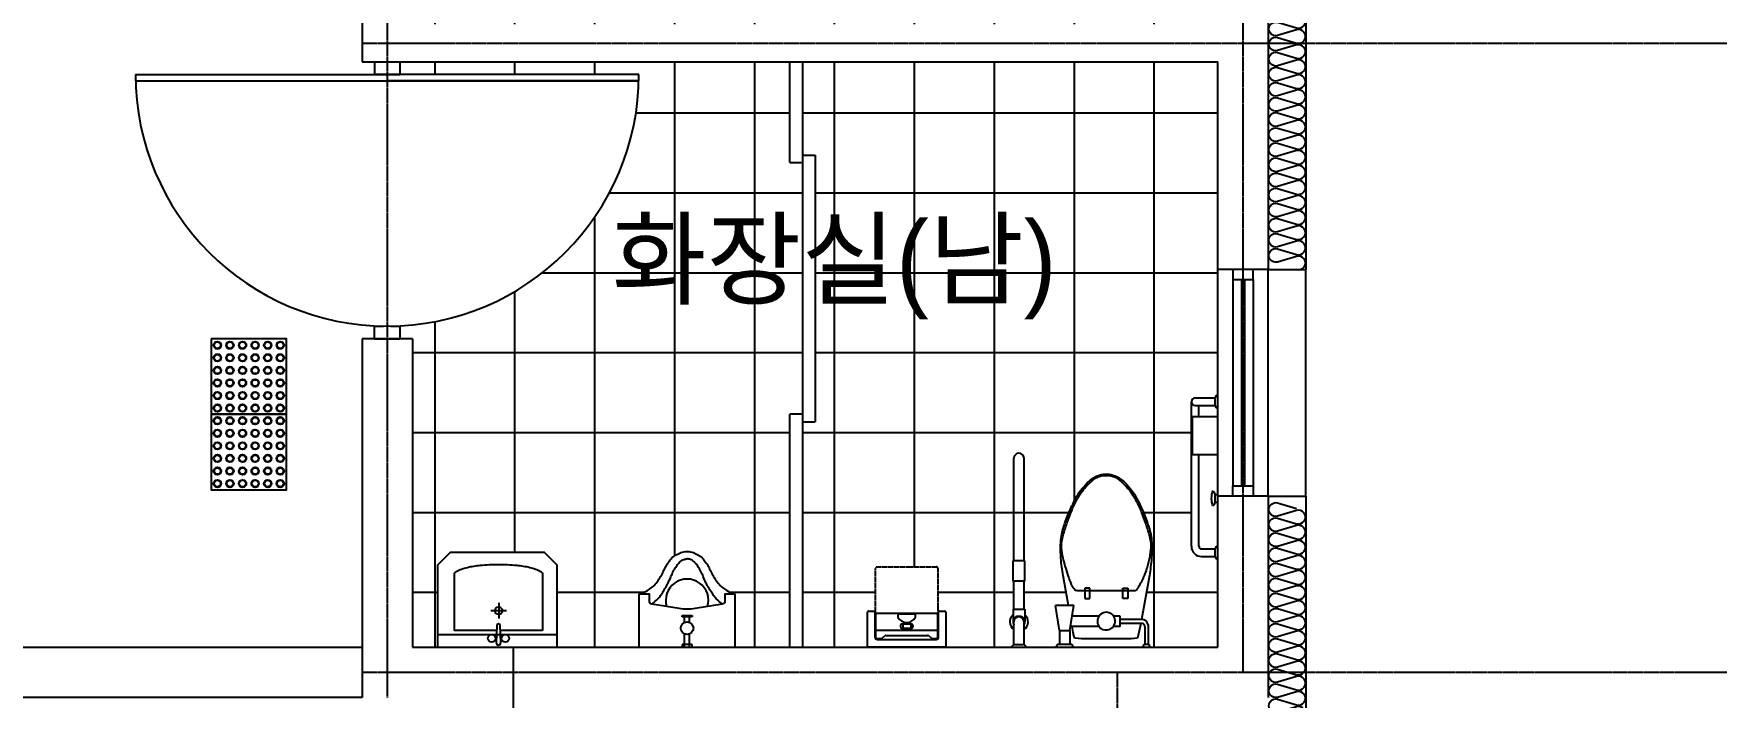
# Model space of a CAD drawing. Header units: millimetres. Extents: x 0 to 199210, y 0 to 94205.
# Drawn here: x 84553 to 91239, y 24759 to 27396 of the extents above; entities that cross this region are included whole.
import ezdxf
from ezdxf.enums import TextEntityAlignment as Align

# ---------------------------------------------------------------- set-up
doc = ezdxf.new("R2010")
doc.units = ezdxf.units.MM
doc.linetypes.add('CEN', pattern=[62, 60, -1, 0, -1])
doc.linetypes.add('HIDDEN2', pattern=[4.7625, 3.175, -1.5875])
doc.layers.get('Defpoints').update_dxf_attribs({"color": 142})
for name, color, linetype in [('1CONTINUOUS', 1, 'Continuous'), ('1HIDDEN2', 1, 'HIDDEN2'), ('2. WAL', 2, 'Continuous'), ('4', 4, 'Continuous'), ('9', 9, 'Continuous'), ('CEN', 1, 'CEN'), ('COL', 2, 'Continuous'), ('D_TEXT', 7, 'Continuous'), ('FUR', 4, 'Continuous'), ('FURN', 7, 'Continuous'), ('HAT', 8, 'Continuous'), ('ins', 9, 'Continuous'), ('WID', 4, 'Continuous'), ('점자', 8, 'Continuous')]:
    doc.layers.add(name, color=color, linetype=linetype)
doc.styles.add('돋움', font='Dotum.ttf')
picture_1 = doc.add_image_def('image1.jpg', size_in_pixel=(707, 1000))

# ---------------------------------------------------------------- blocks, each defined once
blk = doc.blocks.new('점')
at = {"layer": '점자'}
blk.add_lwpolyline([(300, 0), (300, 300), (0, 300), (0, 0)], close=True, dxfattribs=at)
for centre, radius in [((24.8, 275.6), 15), ((24.8, 275.6), 13), ((74.8, 275.6), 15), ((74.8, 275.6), 13), ((124.8, 275.6), 15), ((124.8, 275.6), 13), ((174.8, 275.6), 15), ((174.8, 275.6), 13), ((224.8, 275.6), 15), ((224.8, 275.6), 13), ((274.8, 275.6), 15), ((274.8, 275.6), 13), ((24.8, 225.6), 15), ((24.8, 225.6), 13), ((74.8, 225.6), 15), ((74.8, 225.6), 13), ((124.8, 225.6), 15), ((124.8, 225.6), 13), ((174.8, 225.6), 15), ((174.8, 225.6), 13), ((224.8, 225.6), 15), ((224.8, 225.6), 13), ((274.8, 225.6), 15), ((274.8, 225.6), 13), ((24.8, 175.6), 15), ((24.8, 125.6), 15), ((24.8, 175.6), 13), ((24.8, 125.6), 13), ((74.8, 175.6), 15), ((74.8, 125.6), 15), ((74.8, 175.6), 13), ((74.8, 125.6), 13), ((124.8, 175.6), 15), ((124.8, 125.6), 15), ((124.8, 175.6), 13), ((124.8, 125.6), 13), ((174.8, 175.6), 15), ((174.8, 125.6), 15), ((174.8, 175.6), 13), ((174.8, 125.6), 13), ((224.8, 175.6), 15), ((224.8, 125.6), 15), ((224.8, 175.6), 13), ((224.8, 125.6), 13), ((274.8, 175.6), 15), ((274.8, 125.6), 15), ((274.8, 175.6), 13), ((274.8, 125.6), 13), ((24.8, 75.6), 15), ((24.8, 75.6), 13), ((74.8, 75.6), 15), ((74.8, 75.6), 13), ((124.8, 75.6), 15), ((124.8, 75.6), 13), ((174.8, 75.6), 15), ((174.8, 75.6), 13), ((224.8, 75.6), 15), ((224.8, 75.6), 13), ((274.8, 75.6), 15), ((274.8, 75.6), 13), ((24.8, 25.6), 15), ((24.8, 25.6), 13), ((74.8, 25.6), 15), ((74.8, 25.6), 13), ((124.8, 25.6), 15), ((124.8, 25.6), 13), ((174.8, 25.6), 15), ((174.8, 25.6), 13), ((224.8, 25.6), 15), ((224.8, 25.6), 13), ((274.8, 25.6), 15), ((274.8, 25.6), 13)]:
    blk.add_circle(centre, radius, dxfattribs=at)
blk = doc.blocks.new('to-ur-004-D-P')
for p, q in [((-20, 0), (-20, -10)), ((-10, 0), (-10, -52.1)), ((10, 0), (10, -52.1)), ((20, -10), (20, 0)), ((-20, -10), (20, -10)), ((-20, -125), (-20, -120)), ((-20, -120), (20, -120)), ((20, -125), (-20, -125)), ((-10, -97.9), (-10, -120)), ((10, -97.9), (10, -120)), ((20, -120), (20, -125))]:
    blk.add_line(p, q)
for points in [[(190, 0), (190, -210), (165, -220, 0.015962), (135, -240, 0.046411), (105, -280, 0.0259), (85, -320, -0.027117), (60, -355, -0.071022), (25, -375, -0.04853), (0, -380, -0.04853), (-25, -375, -0.071022), (-60, -355, -0.027117), (-85, -320, 0.0259), (-105, -280, 0.046411), (-135, -240, 0.015962), (-165, -220), (-190, -210), (-190, 0)], [(-190, -210), (-150, -210), (-150, -180, -0.198912), (-148.2, -175.7, -0.089166), (-140, -170), (-31.7, -152.4, -0.080898), (31.7, -152.4), (140, -170, -0.22682), (148.2, -175.7, -0.062315), (150, -180), (150, -210), (190, -210)], [(-140, -170, -0.028114), (-115.7, -191.7, -0.053656), (-105, -205, -0.00764), (-82.3, -241.5, -0.021456), (-75, -255, -0.020394), (-64, -280, 0.025325), (-55, -300, 0.016526), (-49, -310.7, 0.011962), (-40, -325, 0.049323), (-32.8, -333.8, 0.033116), (-20, -345, 0.102356), (-13.3, -348.2, 0.056761), (0, -350)], [(140, -170, 0.028114), (115.7, -191.7, 0.053656), (105, -205, 0.00764), (82.3, -241.5, 0.021456), (75, -255, 0.020394), (64, -280, -0.025325), (55, -300, -0.016526), (49, -310.7, -0.011962), (40, -325, -0.049323), (32.8, -333.8, -0.033116), (20, -345, -0.102356), (13.3, -348.2, -0.056761), (0, -350)]]:
    blk.add_lwpolyline(points, format="xyb")
blk.add_circle((0, -75), 25)
blk.add_arc((0, -185), 85, 163.21445, 16.78555)
blk = doc.blocks.new('2P-BA101')
at = {"color": 0}
for p, q in [((475, -50), (0, -50)), ((57.7, -288.2), (57.7, -65.8)), ((57.7, -65.8), (225.3, -65.8)), ((232.1, -175.3), (232.1, -113.2)), ((201.7, -144.1), (263.7, -144.1))]:
    blk.add_line(p, q, dxfattribs=at)
blk.add_lwpolyline([(425, -375), (475, -325), (475, 0), (0, 0), (0, -325), (50, -375)], close=True, dxfattribs=at)
for points in [[(240.5, -65.8), (407.7, -65.8), (407.7, -288.2, -0.272815), (401, -299.5, -0.070145), (356.4, -316.6, -0.03268), (304.8, -324.9, -0.023671), (232.7, -328.3, -0.023671), (160.6, -324.9, -0.03268), (108.9, -316.6, -0.070145), (64.3, -299.5, -0.272815), (57.7, -288.2, -0.272815)], [(224, -17.1), (226.7, -86.7, 1), (239, -86.7), (241.7, -17.1)]]:
    blk.add_lwpolyline(points, format="xyb", dxfattribs=at)
for centre, radius in [((206, -34.2), 15.3), ((259.7, -34.2), 15.3), ((232.7, -144.2), 15)]:
    blk.add_circle(centre, radius, dxfattribs=at)
for centre, start, end in [((233.2, -16.8), 90, 181.90915), ((232.6, -16.8), 358.09085, 90)]:
    blk.add_arc(centre, 9.19, start, end, dxfattribs=at)
blk = doc.blocks.new('insul1')
blk.add_lwpolyline([(0, 0.25, 1.344031), (0.35, 0.25), (0.2, 0.75, -1.344031), (0.55, 0.75), (0.4, 0.25)], format="xyb")
blk = doc.blocks.new('유아용거치대')
for p, q in [((7684271.5, -2279588.8, 0), (7684271.5, -2279450.6, 0)), ((7684271.5, -2279450.6, 0), (7684582.8, -2279450.6, 0)), ((7684582.8, -2279450.6, 0), (7684582.8, -2279588.8, 0)), ((7684300.4, -2279490.7, 0), (7684300.4, -2279588.8, 0)), ((7684303.6, -2279489.5, 0), (7684303.6, -2279579.2, 0)), ((7684326, -2279484.4, 0), (7684308.6, -2279484.4, 0)), ((7684545.7, -2279517.3, 0), (7684308.6, -2279517.3, 0)), ((7684543.8, -2279480.6, 0), (7684310.4, -2279480.6, 0)), ((7684340.9, -2279495.9, 0), (7684329.3, -2279485.7, 0)), ((7684510.1, -2279497.1, 0), (7684344.2, -2279497.1, 0)), ((7684401.7, -2279531.7, 0), (7684401.7, -2279535.4, 0)), ((7684427.1, -2279525.4, 0), (7684408.1, -2279525.4, 0)), ((7684408.1, -2279541.7, 0), (7684446.1, -2279541.7, 0)), ((7684411.3, -2279541.7, 0), (7684411.3, -2279525.4, 0)), ((7684446.1, -2279525.4, 0), (7684427.1, -2279525.4, 0)), ((7684443, -2279541.7, 0), (7684443, -2279525.4, 0)), ((7684452.5, -2279535.4, 0), (7684452.5, -2279531.7, 0)), ((7684524.9, -2279485.7, 0), (7684513.4, -2279495.9, 0)), ((7684545.7, -2279484.4, 0), (7684528.2, -2279484.4, 0)), ((7684550.7, -2279579.2, 0), (7684550.7, -2279489.5, 0)), ((7684553.8, -2279588.8, 0), (7684553.8, -2279490.7, 0)), ((7684295.4, -2279593.8, 0), (7684276.5, -2279593.8, 0)), ((7684308.6, -2279584.2, 0), (7684545.7, -2279584.2, 0)), ((7684577.8, -2279593.8, 0), (7684558.8, -2279593.8, 0))]:
    blk.add_line(p, q)
for centre, radius, start, end in [((7684310.4, -2279490.7, 0), 10, 90, 180), ((7684308.6, -2279489.5, 0), 5.01, 90, 180), ((7684308.6, -2279512.3, 0), 5.01, 216.8699, 270), ((7684326, -2279489.5, 0), 5.01, 48.69294, 90), ((7684344.2, -2279492.1, 0), 5.01, 228.69294, 270), ((7684408.1, -2279531.7, 0), 6.34, 90, 180), ((7684408.1, -2279535.4, 0), 6.34, 180, 270), ((7684446.1, -2279531.7, 0), 6.34, 0, 90), ((7684446.1, -2279535.4, 0), 6.34, 270, 0), ((7684510.1, -2279492.1, 0), 5.01, 270, 311.30706), ((7684528.2, -2279489.5, 0), 5.01, 90, 131.30706), ((7684543.8, -2279490.7, 0), 10, 0, 90), ((7684545.7, -2279489.5, 0), 5.01, 0, 90), ((7684545.7, -2279512.3, 0), 5.01, 270, 323.1301), ((7684276.5, -2279588.8, 0), 5.01, 180, 270), ((7684295.4, -2279588.8, 0), 5.01, 270, 0), ((7684308.6, -2279579.2, 0), 5.01, 180, 270), ((7684545.7, -2279579.2, 0), 5.01, 270, 0), ((7684558.8, -2279588.8, 0), 5.01, 180, 270), ((7684577.8, -2279588.8, 0), 5.01, 270, 0)]:
    blk.add_arc(centre, radius, start, end)
at = {"layer": '1CONTINUOUS'}
for p, q in [((7684392.2, -2279569.3, 0), (7684392.2, -2279579, 0)), ((7684393.8, -2279580.6, 0), (7684427.1, -2279580.6, 0)), ((7684427.1, -2279580.6, 0), (7684460.4, -2279580.6, 0)), ((7684462, -2279579, 0), (7684462, -2279569.3, 0))]:
    blk.add_line(p, q, dxfattribs=at)
for centre, radius, start, end in [((7684427.1, -2279588.4, 0), 39.8, 28.68341, 151.31659), ((7684393.8, -2279579, 0), 1.59, 180, 270), ((7684460.4, -2279579, 0), 1.59, 270, 0)]:
    blk.add_arc(centre, radius, start, end, dxfattribs=at)
at = {"layer": '1HIDDEN2'}
for p, q in [((7684303.6, -2279763.7, 0), (7684303.6, -2279579.2, 0)), ((7684550.7, -2279577.9, 0), (7684550.7, -2279763.7, 0)), ((7684545.7, -2279768.7, 0), (7684308.6, -2279768.7, 0))]:
    blk.add_line(p, q, dxfattribs=at)
for centre, start, end in [((7684308.6, -2279763.7, 0), 180, 270), ((7684545.7, -2279763.7, 0), 270, 0)]:
    blk.add_arc(centre, 5.01, start, end, dxfattribs=at)

msp = doc.modelspace()

# ---------------------------------------------------------------- hatches: boundary and pattern name
at = {"layer": 'HAT'}
h = msp.add_hatch(dxfattribs=at)
h.set_pattern_fill('NET,_O', color=256, scale=100)
h.set_pattern_definition([(0, (-240242.2, 735423.8), (0, 317.5), []), (90, (-240242.2, 735423.8), (-317.5, 2e-14), [])])
h.paths.add_polyline_path([(87608, 29633.9), (87558, 29633.9), (87558, 30658.9), (86858, 30658.9), (86858, 30258.9), (86358, 30258.9), (86358, 30158.9), (86008, 30158.9), (86008, 30108.9), (86958, 30108.9, -0.399638), (86008, 29110.1), (86008, 29058.9), (86058, 29058.9), (86058, 28358.9), (86383, 28358.9), (86433, 28308.9), (86433, 27933.9), (86383, 27883.9), (86058, 27883.9), (86058, 27433.9), (87558, 27433.9), (87558, 27658.9), (87608, 27658.9), (87564.5, 27683.5), (87858.7, 28204, 0.108174), (87608, 28258.9), (87558, 28258.9), (87558, 28458.9), (87558, 28633.9), (87608, 28633.9)])
h.paths.add_polyline_path([(89258, 29158.9), (89258, 29653.6), (89242.7, 29668.9), (89168, 29668.9, -0.414214), (89152.9, 29684.1), (89152.9, 30258.7, -0.414214), (89193.2, 30299), (89242.9, 30299), (89258, 30314.1), (89258, 30658.9), (88989.6, 30658.9), (88981.1, 30641.9), (88981.1, 30648.8), (88967.7, 30648.8), (88967.7, 30577.8, -0.583258), (88952.3, 30565.4), (88952.2, 30566, -0.002125), (88952, 30566), (88869.8, 30566), (88869.8, 30535.7), (88843.3, 30535.7, -0.515644), (88785.9, 30535.7), (88678.8, 30535.7), (88685.6, 30493.8), (88612.8, 30493.8), (88629.2, 30594.6), (88629.2, 30648.8), (88619.2, 30648.8), (88614.1, 30658.9), (88497.7, 30658.9), (88488.1, 30649.2), (88488.1, 30589.2, -0.503881), (88491.2, 30530.8), (88491.2, 30508.9), (88488.1, 30508.9), (88488.1, 30396.5), (88491.2, 30396.5), (88491.2, 30315.9), (88447.8, 30315.9), (88447.8, 29907.1, -0.043949), (88447.8, 29910.6), (88447.8, 30315.9), (88444.8, 30315.9), (88444.8, 30396.5), (88447.8, 30396.5), (88447.8, 30508.9), (88444.8, 30508.9), (88444.8, 30530.8, -0.50265), (88447.8, 30589.1), (88447.8, 30648.4), (88437.3, 30658.9), (88177.8, 30658.9), (88177.8, 30515.7), (88145.6, 30515.7), (88145.6, 30340.7), (87898.5, 30340.7), (87898.5, 30515.7), (87866.4, 30515.7), (87866.4, 30658.9), (87608, 30658.9), (87608, 29663.9), (87658, 29663.9), (87658, 28603.9), (87608, 28603.9), (87608, 28508.9), (89258, 28508.9)])
h.paths.add_polyline_path([(88790.4, 29979.9, 0.057721), (88814.6, 29976.8, 0.044905), (88832.6, 29978.1, 0.063275), (88844.8, 29981.8, 0.056457), (88862.6, 29992.2, 0.038661), (88885.1, 30012, 0.016027), (88905.3, 30034, 0.028675), (88915.4, 30047.3, 0.023657), (88931.4, 30073.6, 0.022415), (88945.6, 30102.7, 0.010632), (88955.1, 30125.9, 0.00591), (88970.8, 30168.2, 0.01631), (88985.2, 30213.1, 0.029266), (88990.9, 30238.7, 0.059581), (88991.9, 30261.6, 0.031679), (88985.9, 30304.2, 0.018716), (88975.1, 30348.1, 0.029941), (88965.8, 30374.8, 0.016406), (88957.4, 30393, 0.013101), (88945.6, 30415.1, 0.031874), (88933.3, 30433.8, 0.236068), (88930.5, 30435.2), (88900.3, 30435.2), (88900.3, 30425.1), (88880.1, 30425.1), (88880.1, 30435.2), (88814.6, 30435.2), (88749.1, 30435.2), (88749.1, 30425.1), (88729, 30425.1), (88729, 30435.2), (88698.8, 30435.2, 0.198912), (88690, 30431.6, 0.091569), (88678.6, 30415.1, 0.015343), (88671.8, 30398.4, 0.011028), (88663.5, 30374.8, 0.00909), (88652.1, 30337.5, 0.010307), (88643.3, 30304.2, 0.040097), (88637.2, 30265.3, 0.059581), (88638.3, 30238.7, 0.029266), (88644, 30213.1, 0.01631), (88658.5, 30168.2, 0.00591), (88674.1, 30125.9, 0.010632), (88683.6, 30102.7, 0.022415), (88698.8, 30071.6, 0.027113), (88713.9, 30047.3, 0.025219), (88724.5, 30033.5, 0.015085), (88744.1, 30012, 0.026781), (88759.7, 29997.5, 0.03156), (88774.3, 29986.9, 0.081068)], flags=16)
h.paths.add_polyline_path([(88865.3, 29986.7, 0.04843), (88890.2, 30007, 0.036447), (88916.5, 30037.2, 0.040875), (88935.5, 30067.5, 0.015468), (88959.5, 30117.3, 0.024075), (88979.3, 30168.1, 0.011612), (88985.9, 30188.4, 0.035314), (88992.6, 30217.9, 0.029565), (88996, 30253.9, 0.0294), (88994.7, 30306.1, 0.022182), (88985.9, 30374.8), (88985.1, 30379.1, -0.023591), (88994.7, 30306.1, -0.0294), (88996, 30253.9, -0.029565), (88992.6, 30217.9, -0.035314), (88985.9, 30188.4, -0.006976), (88982, 30176.2, -0.004694), (88975.8, 30158.1, -0.019426), (88959.5, 30117.3, -0.015468), (88935.5, 30067.5, -0.040875), (88916.5, 30037.2, -0.036447), (88890.2, 30007, -0.04843), (88865.3, 29986.7, -0.068612), (88844.8, 29976.8, -0.037226), (88829.1, 29972.9, 0.037226), (88844.8, 29976.8, 0.068612)], flags=16)
h.paths.add_polyline_path([(88575.8, 27869.5), (88558, 27958.9), (88575.8, 28048.2), (88652.3, 28123.8), (88753.9, 28174.5), (88869.2, 28192.1), (88958.4, 28213.3), (89034.1, 28234), (89097.7, 28242.6), (89245, 28244), (89245, 28218.1), (89258, 28205.2), (89258, 28458.9), (87608, 28458.9), (87608, 28258.9, -0.129327), (87903.2, 28181.2), (87608, 27658.9), (87608, 27433.9), (89258, 27433.9), (89258, 27712.6), (89245, 27699.6), (89245, 27673.7), (89097.7, 27675.2), (89034.1, 27683.7), (88958.4, 27704.4), (88869.2, 27725.6), (88753.9, 27743.3), (88652.3, 27793.9)])
h.paths.add_polyline_path([(87608, 26883.9), (87558, 26883.9), (87558, 27283.9), (86008, 27283.9), (86008, 27233.9), (86958, 27233.9, -0.399638), (86008, 26235.1), (86008, 26183.9), (86058, 26183.9), (86058, 24958.9), (86158, 24958.9), (86158, 25283.9), (86208, 25333.9), (86583, 25333.9), (86633, 25283.9), (86633, 24958.9), (86959.4, 24958.9), (86959.4, 25168.9), (86984.4, 25178.9, 0.015962), (87014.4, 25198.9, 0.046411), (87044.4, 25238.9, 0.0259), (87064.4, 25278.9, -0.027117), (87089.4, 25313.9, -0.071022), (87124.4, 25333.9, -0.04853), (87149.4, 25338.9, -0.04853), (87174.4, 25333.9, -0.071022), (87209.4, 25313.9, -0.027117), (87234.4, 25278.9, 0.0259), (87254.4, 25238.9, 0.046411), (87284.4, 25198.9, 0.015962), (87314.4, 25178.9), (87339.4, 25168.9), (87339.4, 24958.9), (87558, 24958.9), (87558, 25883.9), (87608, 25883.9)])
h.paths.add_polyline_path([(89152.9, 25933.7, -0.414214), (89168, 25948.8), (89242.7, 25948.8), (89258, 25964.1), (89258, 26458.9), (89258, 27283.9), (87608, 27283.9), (87608, 26913.9), (87658, 26913.9), (87658, 25853.9), (87608, 25853.9), (87608, 24958.9), (87866.4, 24958.9), (87866.4, 25102), (87898.5, 25102), (87898.5, 25277), (88145.6, 25277), (88145.6, 25102), (88177.8, 25102), (88177.8, 24958.9), (88437.3, 24958.9), (88447.8, 24969.3), (88447.8, 25028.6, -0.50265), (88444.8, 25086.9), (88444.8, 25108.9), (88447.8, 25108.9), (88447.8, 25221.2), (88444.8, 25221.2), (88444.8, 25301.8), (88447.8, 25301.8), (88447.8, 25707.1, -0.043949), (88447.8, 25710.7), (88447.8, 25301.8), (88491.2, 25301.8), (88491.2, 25221.2), (88488.1, 25221.2), (88488.1, 25108.9), (88491.2, 25108.9), (88491.2, 25086.9, -0.503881), (88488.1, 25028.5), (88488.1, 24968.5), (88497.7, 24958.9), (88614.1, 24958.9), (88619.2, 24968.9), (88629.2, 24968.9), (88629.2, 25023.2), (88612.8, 25124), (88664.3, 25124), (88644.1, 25238.6, -0.023591), (88634.5, 25311.6, -0.0294), (88633.3, 25363.9, -0.029565), (88636.6, 25399.8, -0.035314), (88643.3, 25429.3, -0.006976), (88647.2, 25441.6, -0.004694), (88653.4, 25459.6, -0.019426), (88669.7, 25500.5, -0.015468), (88693.7, 25550.3, -0.040875), (88712.7, 25580.5, -0.036447), (88739.1, 25610.7, -0.04843), (88763.9, 25631, -0.068612), (88784.4, 25640.9, -0.037226), (88800.1, 25644.8, -0.041311), (88814.6, 25646, -0.041311), (88829.1, 25644.8, -0.037226), (88844.8, 25640.9, -0.068612), (88865.3, 25631, -0.04843), (88890.2, 25610.7, -0.036447), (88916.5, 25580.5, -0.040875), (88935.5, 25550.3, -0.015468), (88959.5, 25500.5, -0.019426), (88975.8, 25459.6, -0.004694), (88982, 25441.6, -0.006976), (88985.9, 25429.3, -0.035314), (88992.6, 25399.8, -0.029565), (88996, 25363.9, -0.0294), (88994.7, 25311.6, -0.023591), (88985.1, 25238.6), (88955.1, 25068.5, -0.476323), (88981.1, 25036.4), (88981.1, 24975.8), (88989.6, 24958.9), (89258, 24958.9), (89258, 25303.6), (89242.9, 25318.7), (89193.2, 25318.7, -0.414214), (89152.9, 25359)])
h.paths.add_polyline_path([(86647.7, 29233.3), (88819.9, 29233.3), (88819.9, 29810.3), (86647.7, 29810.3)], flags=9)
h.paths.add_polyline_path([(86647.7, 26186.5), (88819.9, 26186.5), (88819.9, 26763.5), (86647.7, 26763.5)], flags=9)

# ---------------------------------------------------------------- linework, layer by layer
at = {"layer": '2. WAL'}
msp.add_lwpolyline([(85858, 24758.9), (82358, 24758.9), (82358, 24958.9), (85858, 24958.9)], close=True, dxfattribs=at)
at = {"layer": '4'}
for p, q in [((89608, 29158.9), (89608, 26458.9)), ((89608, 29158.9), (89608, 26458.9)), ((89458, 26458.9), (89608, 26458.9)), ((89458, 26458.9), (89608, 26458.9)), ((89458, 25558.9), (89608, 25558.9)), ((89458, 25558.9), (89608, 25558.9)), ((89608, 25558.9), (89608, 24608.9)), ((89608, 25558.9), (89608, 24608.9))]:
    msp.add_line(p, q, dxfattribs=at)
at = {"layer": 'CEN'}
for p, q in [((85958, 39166.8), (85958, 24758.9)), ((89358, 39166.8), (89358, 24858.9)), ((85858, 27358.9), (121683.9, 27358.9)), ((86458, 24958.9), (86458, 21358.9)), ((85858, 24858.9), (121683.9, 24858.9)), ((88858, 24858.9), (88858, 20358.9))]:
    msp.add_line(p, q, dxfattribs=at)
at = {"layer": 'COL'}
for p, q in [((89458, 29158.9), (89458, 26458.9)), ((85858, 29058.9), (85858, 27283.9)), ((85858, 27283.9), (89258, 27283.9)), ((89258, 26458.9), (89258, 27283.9)), ((89458, 26458.9), (89258, 26458.9)), ((85858, 26183.9), (85858, 24758.9)), ((86058, 26183.9), (85858, 26183.9)), ((86058, 26183.9), (86058, 24958.9)), ((89258, 24958.9), (89258, 25558.9)), ((89458, 25558.9), (89258, 25558.9)), ((89458, 25558.9), (89458, 24758.9)), ((86058, 24958.9), (89258, 24958.9))]:
    msp.add_line(p, q, dxfattribs=at)
at = {"layer": 'FUR'}
for p, q in [((87558, 26883.9), (87558, 27283.9)), ((87608, 27283.9), (87608, 26883.9)), ((87558, 26883.9), (87608, 26883.9)), ((87608, 26913.9), (87658, 26913.9)), ((87608, 26883.9), (87608, 25883.9)), ((87658, 26913.9), (87658, 25853.9)), ((87558, 24958.9), (87558, 25883.9)), ((87608, 25883.9), (87558, 25883.9)), ((87608, 25883.9), (87608, 24958.9)), ((87608, 25853.9), (87658, 25853.9))]:
    msp.add_line(p, q, dxfattribs=at)
at = {"layer": 'FURN'}
for p, q in [((89168, 25948.8), (89247.9, 25948.8)), ((89247.9, 25917.9), (89247.9, 25949.8)), ((89250.9, 25957), (89258, 25964.1)), ((89152.9, 25359), (89152.9, 25933.7)), ((89157.2, 25723.3), (89157.2, 25874.4)), ((89157.2, 25874.4), (89258, 25874.4)), ((89168, 25918.5), (89247.9, 25918.5)), ((89183.1, 25874.4), (89183.1, 25918.5)), ((89250.9, 25910.8), (89258, 25903.6)), ((88447.8, 25301.8), (88447.8, 25708.9)), ((88488.1, 25301.8), (88488.1, 25708.9)), ((89157.2, 25723.3), (89258, 25723.3)), ((89183.1, 25359), (89183.1, 25723.3)), ((89244.4, 25572.8), (89237.3, 25579.9)), ((89247.4, 25533.7), (89247.4, 25565.7)), ((89247.4, 25564.6), (89258, 25564.6)), ((89244.4, 25526.6), (89237.3, 25519.5)), ((89247.4, 25534.4), (89258, 25534.4)), ((89193.2, 25349), (89247.9, 25349)), ((89247.9, 25317.9), (89247.9, 25349.8)), ((89250.9, 25357), (89258, 25364.1)), ((88491.2, 25301.8), (88444.8, 25301.8)), ((88444.8, 25221.2), (88444.8, 25301.8)), ((88491.2, 25221.2), (88491.2, 25301.8)), ((89193.2, 25318.7), (89247.9, 25318.7)), ((89250.9, 25310.8), (89258, 25303.6)), ((88491.2, 25221.2), (88444.8, 25221.2)), ((88447.8, 25108.9), (88447.8, 25221.2)), ((88488.1, 25108.9), (88488.1, 25221.2)), ((88749.1, 25192.6), (88729, 25192.6)), ((88729, 25192.6), (88729, 25152.3)), ((88729, 25152.3), (88749.1, 25152.3)), ((88749.1, 25152.3), (88749.1, 25192.6)), ((88880.1, 25192.6), (88900.3, 25192.6)), ((88880.1, 25152.3), (88880.1, 25192.6)), ((88900.3, 25152.3), (88880.1, 25152.3)), ((88900.3, 25192.6), (88900.3, 25152.3)), ((88444.8, 25108.9), (88491.2, 25108.9)), ((88444.8, 25108.9), (88444.8, 25056.5)), ((88491.2, 25108.9), (88491.2, 25058.9)), ((88629.1, 25024.2), (88612.8, 25124)), ((88685.6, 25124), (88612.8, 25124)), ((88669.4, 25024.2), (88685.6, 25124)), ((88785.9, 25082), (88678.8, 25082)), ((88869.8, 25082), (88843.3, 25082)), ((88869.8, 25040.9), (88869.8, 25082)), ((88447.8, 24968.2), (88447.8, 25058.9)), ((88488.1, 24967.8), (88488.1, 25058.9)), ((88629.1, 25024.2), (88669.7, 25024.2)), ((88629.2, 25024.2), (88629.2, 24968.9)), ((88669.5, 25024.2), (88669.5, 24968.9)), ((88786, 25040.9), (88672.1, 25040.9)), ((88869.8, 25040.9), (88843.2, 25040.9)), ((88955.1, 25068.2), (88869.8, 25068.2)), ((88952.2, 25051.7), (88869.8, 25051.7)), ((88952.2, 25051.7), (88938.3, 24993.6)), ((88967.7, 25039.9), (88967.7, 24968.9)), ((88981.1, 25047.5), (88981.1, 24968.9)), ((88444.4, 24966), (88437.3, 24958.9)), ((88451.5, 24968.9), (88483.5, 24968.9)), ((88490.6, 24966), (88497.7, 24958.9)), ((88619.2, 24968.9), (88614.1, 24958.9)), ((88679.6, 24968.9), (88619.2, 24968.9)), ((88684.6, 24958.9), (88679.6, 24968.9)), ((88963.5, 24968.9), (88958.5, 24958.9)), ((88984.6, 24968.9), (88963.5, 24968.9)), ((88989.6, 24958.9), (88984.6, 24968.9))]:
    msp.add_line(p, q, dxfattribs=at)
for points in [[(88664.3, 25124), (88643.3, 25243, -0.022182), (88634.5, 25311.6, -0.0294), (88633.3, 25363.9, -0.029565), (88636.6, 25399.8, -0.035314), (88643.3, 25429.3, -0.006976), (88647.2, 25441.6, -0.004694), (88653.4, 25459.6, -0.019426), (88669.7, 25500.5, -0.015468), (88693.7, 25550.3, -0.040875), (88712.7, 25580.5, -0.036447), (88739.1, 25610.7, -0.04843), (88763.9, 25631, -0.068612), (88784.4, 25640.9, -0.037226), (88800.1, 25644.8, -0.041311), (88814.6, 25646)], [(88814.6, 25646, -0.041311), (88829.1, 25644.8, -0.037226), (88844.8, 25640.9, -0.068612), (88865.3, 25631, -0.04843), (88890.2, 25610.7, -0.036447), (88916.5, 25580.5, -0.040875), (88935.5, 25550.3, -0.015468), (88959.5, 25500.5, -0.019426), (88975.8, 25459.6, -0.004694), (88982, 25441.6, -0.006976), (88985.9, 25429.3, -0.035314), (88992.6, 25399.8, -0.029565), (88996, 25363.9, -0.0294), (88994.7, 25311.6, -0.022182), (88985.9, 25243), (88955.1, 25068.2)], [(88938.3, 24993.6, -0.025867), (88890.2, 24991.1), (88814.6, 24991.1), (88739.1, 24991.1, -0.024922), (88692.7, 24993.4, -0.25497), (88688.7, 24996.1, -0.056948), (88687.1, 25000.4, -0.016043), (88683.6, 25016.3), (88679.2, 25040.9)]]:
    msp.add_lwpolyline(points, format="xyb", dxfattribs=at)
msp.add_lwpolyline([(88814.6, 25640.9, -0.044905), (88832.6, 25639.6, -0.063275), (88844.8, 25635.9, -0.056457), (88862.6, 25625.5, -0.038661), (88885.1, 25605.7, -0.016027), (88905.3, 25583.7, -0.028675), (88915.4, 25570.4, -0.023657), (88931.4, 25544.1, -0.022415), (88945.6, 25515, -0.010632), (88955.1, 25491.8, -0.00591), (88970.8, 25449.5, -0.01631), (88985.2, 25404.6, -0.029266), (88990.9, 25379, -0.059581), (88991.9, 25356.1, -0.031679), (88985.9, 25313.5, -0.018716), (88975.1, 25269.6, -0.029941), (88965.8, 25243, -0.016406), (88957.4, 25224.8, -0.013101), (88945.6, 25202.6, -0.031874), (88933.3, 25183.9, -0.236068), (88930.5, 25182.5), (88814.6, 25182.5), (88698.8, 25182.5, -0.198912), (88690, 25186.1, -0.091569), (88678.6, 25202.6, -0.015343), (88671.8, 25219.3, -0.011028), (88663.5, 25243, -0.00909), (88652.1, 25280.2, -0.010307), (88643.3, 25313.5, -0.040097), (88637.2, 25352.4, -0.059581), (88638.3, 25379, -0.029266), (88644, 25404.6, -0.01631), (88658.5, 25449.5, -0.00591), (88674.1, 25491.8, -0.010632), (88683.6, 25515, -0.022415), (88698.8, 25546.1, -0.027113), (88713.9, 25570.4, -0.025219), (88724.5, 25584.2, -0.015085), (88744.1, 25605.7, -0.026781), (88759.7, 25620.2, -0.03156), (88774.3, 25630.9, -0.081068), (88790.4, 25637.8, -0.057721)], format="xyb", close=True, dxfattribs=at)
for centre, radius, start, end in [((89168, 25933.7), 15.1, 90, 270), ((89258, 25949.8), 10.1, 135, 180), ((89258, 25917.9), 10.1, 180, 225), ((88467.9, 25708.9), 20.2, 0, 180), ((89320.3, 25549.7), 88.3, 159.9867, 200.0133), ((89237.3, 25565.7), 10.1, 0, 45), ((89237.3, 25533.7), 10.1, 315, 0), ((89193.2, 25359), 40.3, 180, 270), ((89193.2, 25359), 10.1, 180, 270), ((89258, 25349.8), 10.1, 135, 180), ((89258, 25317.9), 10.1, 180, 225), ((88468, 25058.9), 36.4, 129.53382, 236.27946), ((88467.9, 25058.9), 23.2, 330.15066, 209.84934), ((88467.9, 25058.9), 20.2, 0, 180), ((88468, 25058.9), 36.4, 303.49555, 50.46618), ((88814.6, 25061.6), 35.3, 343.7398, 214.8499), ((88814.6, 25061.6), 35.3, 214.8499, 343.7398), ((88955.7, 25030.9), 21.2, 67.39823, 99.68672), ((88955, 25041.9), 26.6, 12.04383, 89.67324), ((88956.5, 25041.8), 11.4, 350.69611, 49.63637), ((88451.5, 24958.9), 10.1, 90, 135), ((88483.5, 24958.9), 10.1, 45, 90)]:
    msp.add_arc(centre, radius, start, end, dxfattribs=at)
at = {"layer": 'WID'}
for p, q in [((85908, 27283.9), (86008, 27283.9)), ((85908, 27283.9), (86008, 27283.9)), ((85908, 27283.9), (85908, 27233.9)), ((86008, 27283.9), (86008, 27233.9)), ((84958, 27233.9), (86008, 27233.9)), ((86958, 27233.9), (85908, 27233.9)), ((84958.3, 27208.9), (86957.7, 27208.9)), ((86957.7, 27208.9), (85958, 27208.9)), ((89258, 25558.9), (89258, 26458.9)), ((89458, 25558.9), (89458, 26458.9)), ((89608, 25558.9), (89608, 26458.9)), ((85908, 26183.9), (86008, 26183.9))]:
    msp.add_line(p, q, dxfattribs=at)
at = {"layer": 'WID', "color": 4}
for p, q in [((89318, 26418.9), (89318, 25598.9)), ((89352, 26418.9), (89352, 25598.9)), ((89364, 26418.9), (89364, 25598.9)), ((89398, 26418.9), (89398, 25598.9))]:
    msp.add_line(p, q, dxfattribs=at)
for points in [[(89343, 26458.9), (89318, 26458.9), (89318, 26418.9), (89398, 26418.9), (89398, 26458.9), (89373, 26458.9)], [(85973, 26233.9), (86008, 26233.9), (86008, 26183.9), (85908, 26183.9), (85908, 26233.9), (85943, 26233.9)], [(89343, 25558.9), (89318, 25558.9), (89318, 25598.9), (89398, 25598.9), (89398, 25558.9), (89373, 25558.9)]]:
    msp.add_lwpolyline(points, dxfattribs=at)
at = {"layer": 'WID'}
msp.add_arc((85958, 27233.9), 1000, 180, 0, dxfattribs=at)

# ---------------------------------------------------------------- block references
at = {"layer": '9', "rotation": 180}
msp.add_blockref('유아용거치대', (7772449.2, -2254491.8), dxfattribs=at)
at = {"layer": 'FUR', "rotation": 180}
for name, p in [('to-ur-004-D-P', (87149.4, 24958.9)), ('2P-BA101', (86633, 24958.9))]:
    msp.add_blockref(name, p, dxfattribs=at)
at = {"layer": 'ins', "xscale": 150, "yscale": 150, "zscale": 150, "rotation": 90, "row_count": 1, "row_spacing": 0, "column_spacing": 60}
for p, column_count in [((89608, 26458.9), 44), ((89608, 24608.9), 15)]:
    msp.add_blockref('insul1', p, dxfattribs=dict(at, column_count=column_count))
at = {"layer": '점자', "rotation": 180}
for p in [(85558, 26183.9), (85558, 25883.9)]:
    msp.add_blockref('점', p, dxfattribs=at)

# ---------------------------------------------------------------- texts
at = {"layer": 'D_TEXT', "color": 7, "style": '돋움'}
msp.add_text('화장실(남)', height=300, dxfattribs=at).set_placement((87733.8, 26475), align=Align.MIDDLE)

# ---------------------------------------------------------------- pictures from other files: only their frames are drawn
at = {"layer": 'Defpoints'}
image = msp.add_image(picture_1, insert=(79331.7, 28775.1), size_in_units=(27143.5, 38392.6), rotation=-90, dxfattribs=dict(at, fade=70))
image.dxf.flags = 7

doc.saveas('drawing.dxf')
